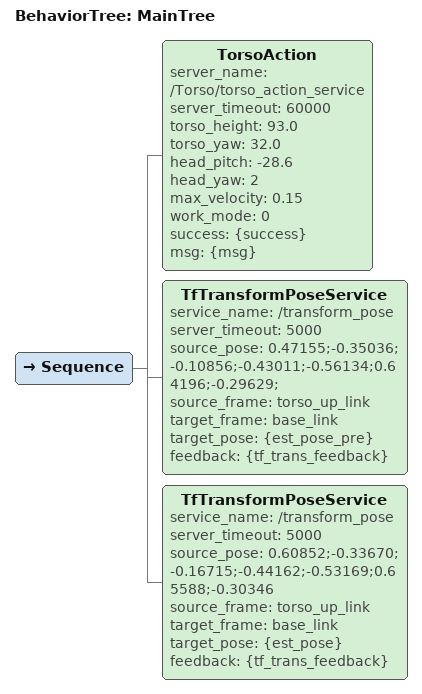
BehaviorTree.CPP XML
<?xml version="1.0" encoding="UTF-8"?>
<root BTCPP_format="4"
      main_tree_to_execute="MainTree">
    <BehaviorTree ID="MainTree">
            <Sequence>
                <TorsoAction server_name="/Torso/torso_action_service"
                            server_timeout="60000"
                            torso_height="93.0"
                            torso_yaw="32.0"
                            head_pitch="-28.6"
                            head_yaw="2"
                            max_velocity="0.15"
                            work_mode="0"
                            success="{success}"
                            msg="{msg}"/>

                <TfTransformPoseService service_name="/transform_pose"
                              server_timeout="5000"
                              source_pose="0.47155;-0.35036;-0.10856;-0.43011;-0.56134;0.64196;-0.29629;"
                              source_frame="torso_up_link"
                              target_frame="base_link"
                              target_pose="{est_pose_pre}"
                              feedback="{tf_trans_feedback}"/>

                 <TfTransformPoseService service_name="/transform_pose"
                              server_timeout="5000"
                              source_pose="0.60852;-0.33670;-0.16715;-0.44162;-0.53169;0.65588;-0.30346"
                              source_frame="torso_up_link"
                              target_frame="base_link"
                              target_pose="{est_pose}"
                              feedback="{tf_trans_feedback}"/>

            </Sequence>
    </BehaviorTree>
</root>
